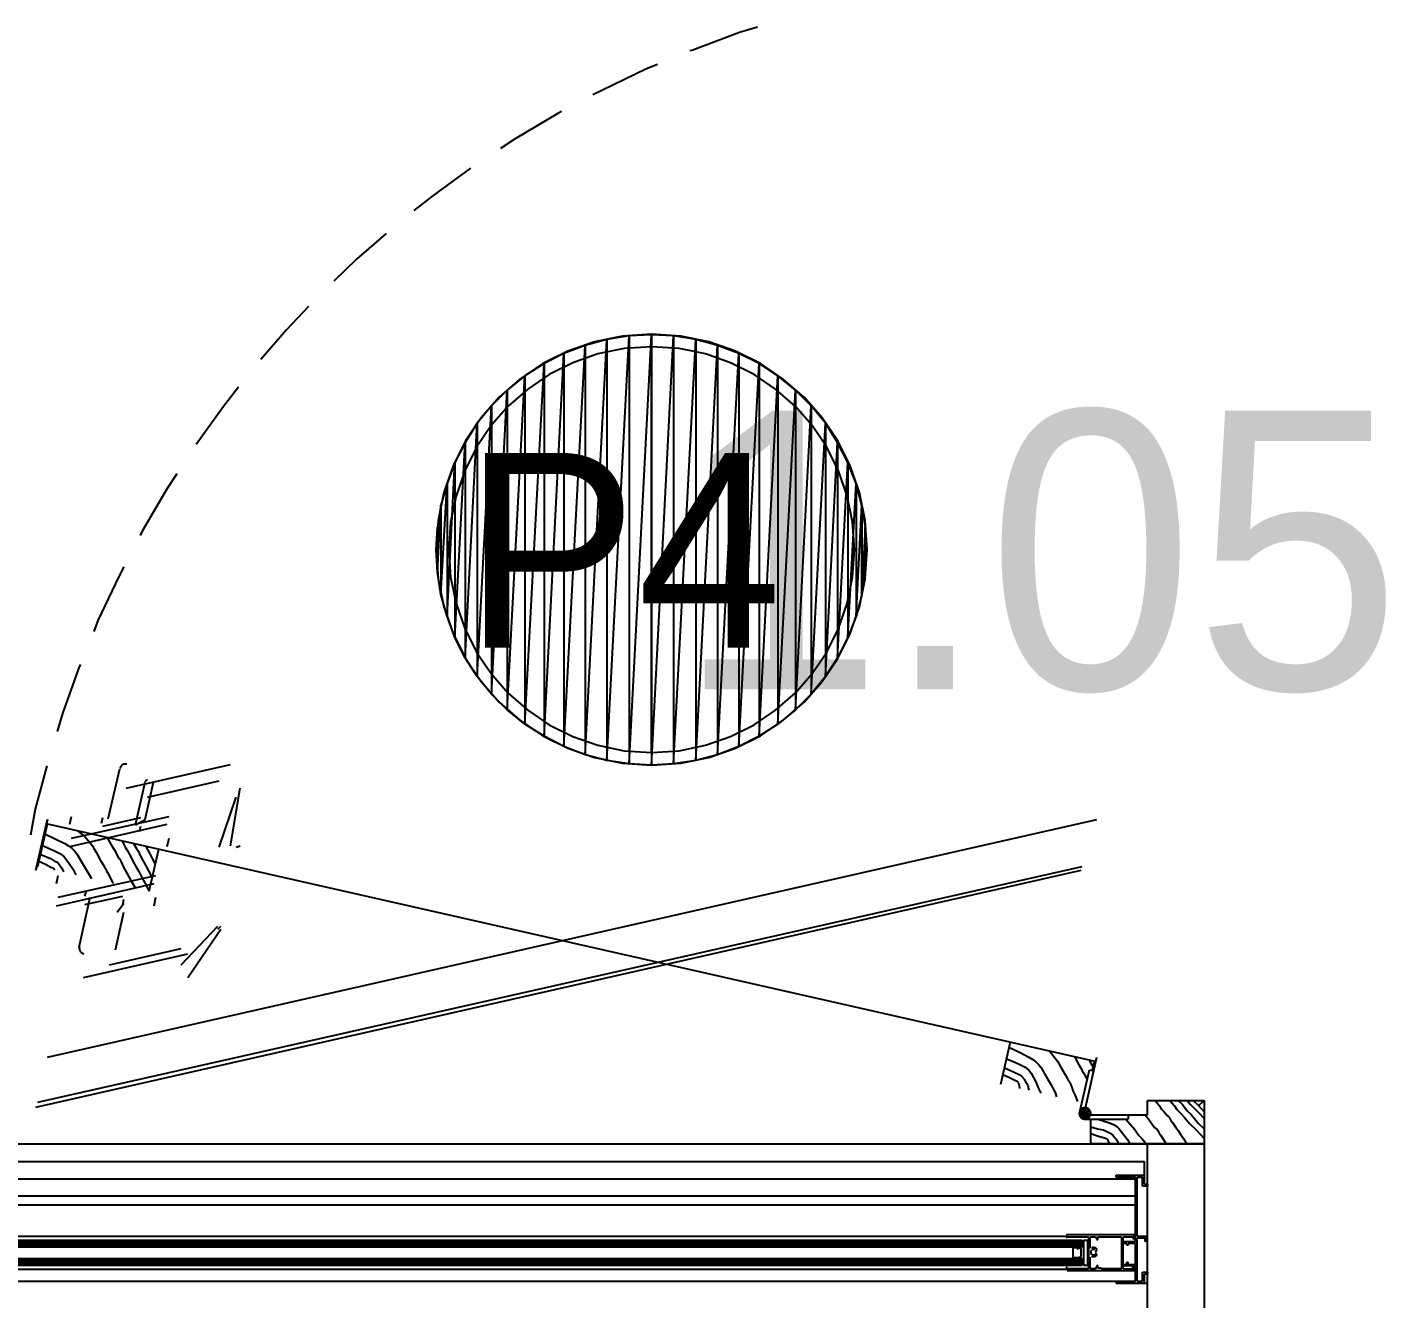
# Model space of a CAD drawing. Header units: millimetres. Extents: x 7649 to 34105, y 3983 to 25377.
# Drawn here: x 10897 to 12090, y 8289 to 9405 of the extents above; entities that cross this region are included whole.
import ezdxf

# ---------------------------------------------------------------- set-up
doc = ezdxf.new("R2010")
doc.units = ezdxf.units.MM

msp = doc.modelspace()

# ---------------------------------------------------------------- linework, layer by layer
at = {"layer": 'GEOMETRY', "color": 7}
for p, q in [((11522.42778, 9400.29306), (11481.68194, 9384.94722)), ((11538.30278, 9405.05556), (11522.42778, 9400.29306)), ((11481.68194, 9384.94722), (11479.03611, 9384.41806)), ((11440.93611, 9368.54306), (11401.77778, 9349.49306)), ((11450.46111, 9372.24722), (11440.93611, 9368.54306)), ((11401.77778, 9349.49306), (11393.84028, 9345.78889)), ((11363.14861, 9329.38472), (11325.57778, 9307.15972)), ((11366.32361, 9330.97222), (11363.14861, 9329.38472)), ((11325.57778, 9307.15972), (11312.87778, 9298.69306)), ((11286.41944, 9281.23056), (11253.61111, 9257.41806)), ((11253.61111, 9257.41806), (11236.67778, 9244.18889)), ((11212.33611, 9224.08056), (11186.40694, 9201.32639)), ((11186.40694, 9201.32639), (11166.29861, 9182.27639)), ((11144.07361, 9160.05139), (11125.02361, 9139.41389)), ((11125.02361, 9139.41389), (11102.26944, 9113.48472)), ((11368.44028, 8773.75972), (11386.96111, 9125.65556)), ((11386.96111, 9125.65556), (11368.44028, 9118.77639)), ((11368.44028, 8773.75972), (11386.96111, 9125.65556)), ((11395.14326, 9128.95213), (11371.79777, 9120.84325)), ((11386.96111, 8766.35139), (11406.01111, 9130.94722)), ((11406.01111, 9130.94722), (11386.96111, 9125.65556)), ((11386.96111, 8766.35139), (11406.01111, 9130.94722)), ((11386.96111, 9125.65556), (11386.96111, 8766.35139)), ((11386.96111, 9125.65556), (11386.96111, 8766.35139)), ((11419.76382, 9133.98276), (11395.14326, 9128.95213)), ((11406.01111, 8761.58889), (11425.59028, 9134.12222)), ((11425.59028, 9134.12222), (11406.01111, 9130.94722)), ((11406.01111, 8761.58889), (11425.59028, 9134.12222)), ((11406.01111, 9130.94722), (11406.01111, 8761.58889)), ((11406.01111, 9130.94722), (11406.01111, 8761.58889)), ((11445.43403, 9135.70972), (11419.76382, 9133.98276)), ((11445.43403, 9124.59722), (11421.27172, 9122.9717)), ((11425.59028, 8758.41389), (11445.16944, 9135.18056)), ((11445.16944, 9135.18056), (11425.59028, 9134.12222)), ((11425.59028, 8758.41389), (11445.16944, 9135.18056)), ((11425.59028, 9134.12222), (11425.59028, 8758.41389)), ((11425.59028, 9134.12222), (11425.59028, 8758.41389)), ((11445.16944, 9135.18056), (11445.16944, 8757.35556)), ((11445.16944, 9135.18056), (11445.16944, 8757.35556)), ((11464.74861, 9134.12222), (11445.16944, 9135.18056)), ((11445.16944, 8757.35556), (11464.74861, 9134.12222)), ((11445.16944, 8757.35556), (11464.74861, 9134.12222)), ((11471.10424, 9133.98276), (11445.43403, 9135.70972)), ((11469.59634, 9122.9717), (11445.43403, 9124.59722)), ((11464.74861, 9134.12222), (11464.74861, 8758.41389)), ((11464.74861, 9134.12222), (11464.74861, 8758.41389)), ((11484.32778, 9130.94722), (11464.74861, 9134.12222)), ((11464.74861, 8758.41389), (11484.32778, 9130.94722)), ((11464.74861, 8758.41389), (11484.32778, 9130.94722)), ((11495.72479, 9128.95213), (11471.10424, 9133.98276)), ((11484.32778, 9130.94722), (11484.32778, 8761.58889)), ((11484.32778, 9130.94722), (11484.32778, 8761.58889)), ((11503.37778, 9125.65556), (11484.32778, 9130.94722)), ((11484.32778, 8761.58889), (11503.37778, 9125.65556)), ((11484.32778, 8761.58889), (11503.37778, 9125.65556)), ((11519.07029, 9120.84325), (11495.72479, 9128.95213)), ((11503.37778, 9125.65556), (11503.37778, 8766.35139)), ((11503.37778, 9125.65556), (11503.37778, 8766.35139)), ((11521.89861, 9118.77639), (11503.37778, 9125.65556)), ((11371.79777, 9120.84325), (11349.95273, 9109.8815)), ((11350.97778, 8782.75556), (11368.44028, 9118.77639)), ((11368.44028, 9118.77639), (11350.97778, 9109.78056)), ((11350.97778, 8782.75556), (11368.44028, 9118.77639)), ((11368.44028, 9118.77639), (11368.44028, 8773.75972)), ((11368.44028, 9118.77639), (11368.44028, 8773.75972)), ((11398.09741, 9118.23658), (11376.12325, 9110.60403)), ((11421.27172, 9122.9717), (11398.09741, 9118.23658)), ((11445.16944, 8767.93889), (11445.16944, 9124.06806)), ((11492.77065, 9118.23658), (11469.59634, 9122.9717)), ((11514.7448, 9110.60403), (11492.77065, 9118.23658)), ((11503.37778, 8766.35139), (11521.89861, 9118.77639)), ((11503.37778, 8766.35139), (11521.89861, 9118.77639)), ((11540.91532, 9109.8815), (11519.07029, 9120.84325)), ((11521.89861, 9118.77639), (11521.89861, 8773.75972)), ((11521.89861, 9118.77639), (11521.89861, 8773.75972)), ((11539.89028, 9109.78056), (11521.89861, 9118.77639)), ((11349.95273, 9109.8815), (11329.83355, 9096.2923)), ((11334.04444, 8793.33889), (11350.97778, 9109.78056)), ((11350.97778, 9109.78056), (11334.04444, 9099.19722)), ((11334.04444, 8793.33889), (11350.97778, 9109.78056)), ((11350.97778, 9109.78056), (11350.97778, 8782.75556)), ((11350.97778, 9109.78056), (11350.97778, 8782.75556)), ((11376.12325, 9110.60403), (11355.56142, 9100.28619)), ((11535.30664, 9100.28619), (11514.7448, 9110.60403)), ((11521.89861, 8773.75972), (11539.89028, 9109.78056)), ((11521.89861, 8773.75972), (11539.89028, 9109.78056)), ((11539.89028, 9109.78056), (11539.89028, 8782.75556)), ((11539.89028, 9109.78056), (11539.89028, 8782.75556)), ((11556.29444, 9099.19722), (11539.89028, 9109.78056)), ((11561.0345, 9096.2923), (11540.91532, 9109.8815)), ((11082.69028, 9089.14306), (11069.46111, 9072.20972)), ((11329.83355, 9096.2923), (11311.66563, 9080.30104)), ((11318.69861, 8806.03889), (11334.04444, 9099.19722)), ((11334.04444, 9099.19722), (11318.69861, 9086.49722)), ((11318.69861, 8806.03889), (11334.04444, 9099.19722)), ((11334.04444, 9099.19722), (11334.04444, 8793.33889)), ((11334.04444, 9099.19722), (11334.04444, 8793.33889)), ((11355.56142, 9100.28619), (11336.62407, 9087.49523)), ((11554.24399, 9087.49523), (11535.30664, 9100.28619)), ((11539.89028, 8782.75556), (11556.29444, 9099.19722)), ((11539.89028, 8782.75556), (11556.29444, 9099.19722)), ((11556.29444, 9099.19722), (11556.29444, 8793.33889)), ((11556.29444, 9099.19722), (11556.29444, 8793.33889)), ((11571.64028, 9086.49722), (11556.29444, 9099.19722)), ((11579.20243, 9080.30104), (11561.0345, 9096.2923)), ((11311.66563, 9080.30104), (11295.67437, 9062.13312)), ((11304.94028, 8819.79722), (11318.69861, 9086.49722)), ((11318.69861, 9086.49722), (11304.94028, 9072.73889)), ((11304.94028, 8819.79722), (11318.69861, 9086.49722)), ((11318.69861, 9086.49722), (11318.69861, 8806.03889)), ((11318.69861, 9086.49722), (11318.69861, 8806.03889)), ((11336.62407, 9087.49523), (11319.52335, 9072.44332)), ((11571.3447, 9072.44332), (11554.24399, 9087.49523)), ((11556.29444, 8793.33889), (11571.64028, 9086.49722)), ((11556.29444, 8793.33889), (11571.64028, 9086.49722)), ((11571.64028, 9086.49722), (11571.64028, 8806.03889)), ((11571.64028, 9086.49722), (11571.64028, 8806.03889)), ((11585.39861, 9072.73889), (11571.64028, 9086.49722)), ((11595.19369, 9062.13312), (11579.20243, 9080.30104)), ((11069.46111, 9072.20972), (11045.64861, 9038.87222)), ((11292.24028, 8835.14306), (11304.94028, 9072.73889)), ((11304.94028, 9072.73889), (11292.24028, 9057.39306)), ((11292.24028, 8835.14306), (11304.94028, 9072.73889)), ((11319.52335, 9072.44332), (11304.47144, 9055.3426)), ((11304.94028, 9072.73889), (11304.94028, 8819.79722)), ((11304.94028, 9072.73889), (11304.94028, 8819.79722)), ((11586.39662, 9055.3426), (11571.3447, 9072.44332)), ((11571.64028, 8806.03889), (11585.39861, 9072.73889)), ((11571.64028, 8806.03889), (11585.39861, 9072.73889)), ((11585.39861, 9072.73889), (11585.39861, 8819.79722)), ((11585.39861, 9072.73889), (11585.39861, 8819.79722)), ((11598.09861, 9057.39306), (11585.39861, 9072.73889)), ((11281.65694, 8851.54722), (11292.24028, 9057.39306)), ((11292.24028, 9057.39306), (11281.65694, 9040.45972)), ((11281.65694, 8851.54722), (11292.24028, 9057.39306)), ((11295.67437, 9062.13312), (11282.08516, 9042.01394)), ((11304.47144, 9055.3426), (11291.68048, 9036.40525)), ((11292.24028, 9057.39306), (11292.24028, 8835.14306)), ((11292.24028, 9057.39306), (11292.24028, 8835.14306)), ((11585.39861, 8819.79722), (11598.09861, 9057.39306)), ((11585.39861, 8819.79722), (11598.09861, 9057.39306)), ((11599.18758, 9036.40525), (11586.39662, 9055.3426)), ((11608.78289, 9042.01394), (11595.19369, 9062.13312)), ((11598.09861, 9057.39306), (11598.09861, 8835.14306)), ((11598.09861, 9057.39306), (11598.09861, 8835.14306)), ((11608.68194, 9040.45972), (11598.09861, 9057.39306)), ((11282.08516, 9042.01394), (11271.12342, 9020.1689)), ((11619.74464, 9020.1689), (11608.78289, 9042.01394)), ((11272.66111, 8869.53889), (11281.65694, 9040.45972)), ((11281.65694, 9040.45972), (11272.66111, 9022.99722)), ((11272.66111, 8869.53889), (11281.65694, 9040.45972)), ((11291.68048, 9036.40525), (11281.36264, 9015.84341)), ((11281.65694, 9040.45972), (11281.65694, 8851.54722)), ((11281.65694, 9040.45972), (11281.65694, 8851.54722)), ((11598.09861, 8835.14306), (11608.68194, 9040.45972)), ((11598.09861, 8835.14306), (11608.68194, 9040.45972)), ((11609.50541, 9015.84341), (11599.18758, 9036.40525)), ((11608.68194, 9040.45972), (11608.68194, 8851.54722)), ((11608.68194, 9040.45972), (11608.68194, 8851.54722)), ((11617.67778, 9022.99722), (11608.68194, 9040.45972)), ((11271.12342, 9020.1689), (11263.01453, 8996.8234)), ((11265.78194, 8888.05972), (11272.66111, 9022.99722)), ((11272.66111, 9022.99722), (11265.78194, 9004.47639)), ((11265.78194, 8888.05972), (11272.66111, 9022.99722)), ((11272.66111, 9022.99722), (11272.66111, 8869.53889)), ((11272.66111, 9022.99722), (11272.66111, 8869.53889)), ((11608.68194, 8851.54722), (11617.67778, 9022.99722)), ((11608.68194, 8851.54722), (11617.67778, 9022.99722)), ((11617.67778, 9022.99722), (11617.67778, 8869.53889)), ((11617.67778, 9022.99722), (11617.67778, 8869.53889)), ((11625.08611, 9004.47639), (11617.67778, 9022.99722)), ((11627.85352, 8996.8234), (11619.74464, 9020.1689)), ((11028.71528, 9012.94306), (11020.24861, 9000.24306)), ((11281.36264, 9015.84341), (11273.73008, 8993.86926)), ((11617.13797, 8993.86926), (11609.50541, 9015.84341)), ((11020.24861, 9000.24306), (10998.02361, 8962.67222)), ((11263.01453, 8996.8234), (11257.98391, 8972.20285)), ((11260.49028, 8907.10972), (11265.78194, 9004.47639)), ((11265.78194, 9004.47639), (11260.49028, 8985.42639)), ((11260.49028, 8907.10972), (11265.78194, 9004.47639)), ((11265.78194, 9004.47639), (11265.78194, 8888.05972)), ((11265.78194, 9004.47639), (11265.78194, 8888.05972)), ((11273.73008, 8993.86926), (11268.99496, 8970.69495)), ((11621.87309, 8970.69495), (11617.13797, 8993.86926)), ((11617.67778, 8869.53889), (11625.08611, 9004.47639)), ((11617.67778, 8869.53889), (11625.08611, 9004.47639)), ((11625.08611, 9004.47639), (11625.08611, 8888.05972)), ((11625.08611, 9004.47639), (11625.08611, 8888.05972)), ((11629.84861, 8985.42639), (11625.08611, 9004.47639)), ((11632.88415, 8972.20285), (11627.85352, 8996.8234)), ((11257.31528, 8926.68889), (11260.49028, 8985.42639)), ((11260.49028, 8985.42639), (11257.31528, 8965.84722)), ((11257.31528, 8926.68889), (11260.49028, 8985.42639)), ((11260.49028, 8985.42639), (11260.49028, 8907.10972)), ((11260.49028, 8985.42639), (11260.49028, 8907.10972)), ((11625.08611, 8888.05972), (11629.84861, 8985.42639)), ((11625.08611, 8888.05972), (11629.84861, 8985.42639)), ((11629.84861, 8985.42639), (11629.84861, 8907.10972)), ((11629.84861, 8907.10972), (11629.84861, 8985.42639)), ((11629.84861, 8985.42639), (11633.02361, 8965.84722)), ((11257.98391, 8972.20285), (11256.25694, 8946.53264)), ((11268.99496, 8970.69495), (11267.36944, 8946.53264)), ((11623.49861, 8946.53264), (11621.87309, 8970.69495)), ((11634.61111, 8946.53264), (11632.88415, 8972.20285)), ((10998.02361, 8962.67222), (10996.43611, 8958.96806)), ((11256.25694, 8946.26806), (11257.31528, 8965.84722)), ((11257.31528, 8965.84722), (11257.31528, 8926.68889)), ((11257.31528, 8965.84722), (11257.31528, 8926.68889)), ((11633.02361, 8965.84722), (11629.84861, 8907.10972)), ((11633.02361, 8965.84722), (11629.84861, 8907.10972)), ((11633.02361, 8926.68889), (11633.02361, 8965.84722)), ((11633.02361, 8926.68889), (11633.02361, 8965.84722)), ((11633.02361, 8965.84722), (11634.08194, 8946.26806)), ((11256.25694, 8946.53264), (11257.98391, 8920.86243)), ((11257.31528, 8926.68889), (11256.25694, 8946.26806)), ((11267.36944, 8946.53264), (11268.99496, 8922.37033)), ((11621.87309, 8922.37033), (11623.49861, 8946.53264)), ((11632.88415, 8920.86243), (11634.61111, 8946.53264)), ((11634.08194, 8946.26806), (11633.02361, 8926.68889)), ((10977.91528, 8923.51389), (10959.39444, 8884.35556)), ((10982.14861, 8931.45139), (10977.91528, 8923.51389)), ((11260.49028, 8907.10972), (11257.31528, 8926.68889)), ((11268.99496, 8922.37033), (11273.73008, 8899.19602)), ((11617.13797, 8899.19602), (11621.87309, 8922.37033)), ((11629.84861, 8907.10972), (11633.02361, 8926.68889)), ((11257.98391, 8920.86243), (11263.01453, 8896.24188)), ((11627.85352, 8896.24188), (11632.88415, 8920.86243)), ((11265.78194, 8888.05972), (11260.49028, 8907.10972)), ((11273.73008, 8899.19602), (11281.36264, 8877.22186)), ((11609.50541, 8877.22186), (11617.13797, 8899.19602)), ((11629.84861, 8907.10972), (11625.08611, 8888.05972)), ((11263.01453, 8896.24188), (11271.12342, 8872.89638)), ((11272.66111, 8869.53889), (11265.78194, 8888.05972)), ((11625.08611, 8888.05972), (11617.67778, 8869.53889)), ((11619.74464, 8872.89638), (11627.85352, 8896.24188)), ((10959.39444, 8884.35556), (10955.69028, 8874.83056)), ((11281.36264, 8877.22186), (11291.68048, 8856.66003)), ((11599.18758, 8856.66003), (11609.50541, 8877.22186)), ((11271.12342, 8872.89638), (11282.08516, 8851.05134)), ((11281.65694, 8851.54722), (11272.66111, 8869.53889)), ((11617.67778, 8869.53889), (11608.68194, 8851.54722)), ((11608.78289, 8851.05134), (11619.74464, 8872.89638)), ((11292.24028, 8835.14306), (11281.65694, 8851.54722)), ((11282.08516, 8851.05134), (11295.67437, 8830.93216)), ((11291.68048, 8856.66003), (11304.47144, 8837.72268)), ((11586.39662, 8837.72268), (11599.18758, 8856.66003)), ((11595.19369, 8830.93216), (11608.78289, 8851.05134)), ((11608.68194, 8851.54722), (11598.09861, 8835.14306)), ((10942.99028, 8843.60972), (10928.17361, 8802.86389)), ((10944.04861, 8845.72639), (10942.99028, 8843.60972)), ((11304.94028, 8819.79722), (11292.24028, 8835.14306)), ((11295.67437, 8830.93216), (11311.66563, 8812.76424)), ((11304.47144, 8837.72268), (11319.52335, 8820.62196)), ((11571.3447, 8820.62196), (11586.39662, 8837.72268)), ((11579.20243, 8812.76424), (11595.19369, 8830.93216)), ((11598.09861, 8835.14306), (11585.39861, 8819.79722)), ((11318.69861, 8806.03889), (11304.94028, 8819.79722)), ((11319.52335, 8820.62196), (11336.62407, 8805.57005)), ((11554.24399, 8805.57005), (11571.3447, 8820.62196)), ((11585.39861, 8819.79722), (11571.64028, 8806.03889)), ((10928.17361, 8802.86389), (10923.41111, 8786.98889)), ((11311.66563, 8812.76424), (11329.83355, 8796.77298)), ((11334.04444, 8793.33889), (11318.69861, 8806.03889)), ((11336.62407, 8805.57005), (11355.56142, 8792.77909)), ((11535.30664, 8792.77909), (11554.24399, 8805.57005)), ((11571.64028, 8806.03889), (11556.29444, 8793.33889)), ((11561.0345, 8796.77298), (11579.20243, 8812.76424)), ((11329.83355, 8796.77298), (11349.95273, 8783.18377)), ((11350.97778, 8782.75556), (11334.04444, 8793.33889)), ((11355.56142, 8792.77909), (11376.12325, 8782.46125)), ((11514.7448, 8782.46125), (11535.30664, 8792.77909)), ((11556.29444, 8793.33889), (11539.89028, 8782.75556)), ((11540.91532, 8783.18377), (11561.0345, 8796.77298)), ((11349.95273, 8783.18377), (11371.79777, 8772.22203)), ((11368.44028, 8773.75972), (11350.97778, 8782.75556)), ((11376.12325, 8782.46125), (11398.09741, 8774.82869)), ((11492.77065, 8774.82869), (11514.7448, 8782.46125)), ((11519.07029, 8772.22203), (11540.91532, 8783.18377)), ((11539.89028, 8782.75556), (11521.89861, 8773.75972)), ((11386.96111, 8766.35139), (11368.44028, 8773.75972)), ((11371.79777, 8772.22203), (11395.14326, 8764.11314)), ((11398.09741, 8774.82869), (11421.27172, 8770.09358)), ((11421.27172, 8770.09358), (11445.43403, 8768.46806)), ((11445.43403, 8768.46806), (11469.59634, 8770.09358)), ((11469.59634, 8770.09358), (11492.77065, 8774.82869)), ((11495.72479, 8764.11314), (11519.07029, 8772.22203)), ((11521.89861, 8773.75972), (11503.37778, 8766.35139)), ((10914.41528, 8756.82639), (10904.36111, 8718.72639)), ((10978.76353, 8755.15099), (10978.56829, 8754.49577)), ((10979.03824, 8755.75963), (10978.76353, 8755.15099)), ((10979.38527, 8756.31718), (10979.03824, 8755.75963)), ((10979.79744, 8756.81912), (10979.38527, 8756.31718)), ((10980.26759, 8757.26093), (10979.79744, 8756.81912)), ((10980.78857, 8757.63808), (10980.26759, 8757.26093)), ((10981.3532, 8757.94605), (10980.78857, 8757.63808)), ((10981.95433, 8758.18033), (10981.3532, 8757.94605)), ((10982.58478, 8758.33638), (10981.95433, 8758.18033)), ((10983.2374, 8758.40971), (10982.58478, 8758.33638)), ((10983.90503, 8758.39577), (10983.2374, 8758.40971)), ((10984.58049, 8758.29005), (10983.90503, 8758.39577)), ((10984.26528, 8737.24722), (11075.81111, 8757.88472)), ((11406.01111, 8761.58889), (11386.96111, 8766.35139)), ((11395.14326, 8764.11314), (11419.76382, 8759.08252)), ((11425.59028, 8758.41389), (11406.01111, 8761.58889)), ((11419.76382, 8759.08252), (11445.43403, 8757.35556)), ((11445.16944, 8757.35556), (11425.59028, 8758.41389)), ((11464.74861, 8758.41389), (11445.16944, 8757.35556)), ((11445.43403, 8757.35556), (11471.10424, 8759.08252)), ((11484.32778, 8761.58889), (11464.74861, 8758.41389)), ((11471.10424, 8759.08252), (11495.72479, 8764.11314)), ((11503.37778, 8766.35139), (11484.32778, 8761.58889)), ((10968.39028, 8710.25972), (10978.44444, 8754.18056)), ((11000.787, 8742.92427), (11000.71507, 8742.68287)), ((11000.88821, 8743.1485), (11000.787, 8742.92427)), ((11001.01606, 8743.35392), (11000.88821, 8743.1485)), ((11001.16792, 8743.53884), (11001.01606, 8743.35392)), ((11001.34113, 8743.70161), (11001.16792, 8743.53884)), ((11001.53307, 8743.84056), (11001.34113, 8743.70161)), ((11001.74109, 8743.95403), (11001.53307, 8743.84056)), ((11001.96256, 8744.04034), (11001.74109, 8743.95403)), ((11002.19483, 8744.09783), (11001.96256, 8744.04034)), ((11002.43527, 8744.12485), (11002.19483, 8744.09783)), ((11002.68124, 8744.11971), (11002.43527, 8744.12485)), ((11002.93009, 8744.08076), (11002.68124, 8744.11971)), ((11002.78611, 8729.30972), (11065.75694, 8743.59722)), ((10992.20278, 8704.96806), (11000.66944, 8742.53889)), ((11000.66944, 8709.73056), (11008.07778, 8742.53889)), ((11075.81111, 8686.44722), (11084.27778, 8737.24722)), ((11065.75694, 8685.38889), (11080.57361, 8729.30972)), ((10904.36111, 8718.72639), (10900.12778, 8695.97222)), ((10914.94444, 8709.73056), (10904.89028, 8665.28056)), ((10904.89028, 8665.28056), (10914.94444, 8709.73056)), ((10914.94444, 8501.23889), (11836.22361, 8709.73056)), ((10934.52361, 8705.49722), (10936.11111, 8712.37639)), ((10936.11111, 8693.32639), (11021.83611, 8712.37639)), ((10962.56944, 8706.55556), (10963.62778, 8711.31806)), ((10963.62778, 8703.90972), (10996.96528, 8711.31806)), ((10992.20278, 8704.96806), (11000.66944, 8709.73056)), ((10906.47778, 8668.45556), (10914.94444, 8706.02639)), ((10912.82778, 8697.03056), (10921.82361, 8692.79722)), ((10914.94444, 8706.02639), (11834.63611, 8497.53472)), ((10934.52361, 8685.91806), (11020.24861, 8705.49722)), ((10941.40278, 8699.67639), (10947.75278, 8694.91389)), ((10995.90694, 8699.14722), (10996.96528, 8703.90972)), ((10910.71111, 8686.97639), (10915.47361, 8684.85972)), ((10915.47361, 8684.85972), (10921.29444, 8682.21389)), ((10921.82361, 8692.79722), (10930.29028, 8688.56389)), ((10930.29028, 8688.56389), (10933.46528, 8686.44722)), ((10933.46528, 8686.44722), (10936.64028, 8684.33056)), ((10936.64028, 8684.33056), (10938.75694, 8682.21389)), ((10947.75278, 8694.91389), (10952.51528, 8689.09306)), ((10952.51528, 8689.09306), (10954.63194, 8686.44722)), ((10954.63194, 8686.44722), (10955.69028, 8684.33056)), ((10955.69028, 8684.33056), (10957.80694, 8681.15556)), ((10967.33194, 8693.85556), (10969.44861, 8690.15139)), ((10969.44861, 8690.15139), (10971.03611, 8687.50556)), ((10971.03611, 8687.50556), (10973.68194, 8683.27222)), ((10973.68194, 8683.27222), (10976.32778, 8678.50972)), ((10980.56111, 8690.68056), (10982.14861, 8688.03472)), ((10982.14861, 8688.03472), (10983.20694, 8685.38889)), ((10983.20694, 8685.38889), (10985.32361, 8682.21389)), ((10990.61528, 8688.56389), (10993.26111, 8684.33056)), ((10993.26111, 8684.33056), (10994.84861, 8681.68472)), ((11001.19861, 8686.44722), (11002.78611, 8683.27222)), ((11002.78611, 8683.27222), (11004.90278, 8679.56806)), ((11004.37361, 8646.75972), (11012.84028, 8683.80139)), ((11020.24861, 8685.91806), (11021.83611, 8693.32639)), ((11080.57361, 8685.38889), (11084.27778, 8686.44722)), ((10907.53611, 8673.21806), (10913.35694, 8670.57222)), ((10909.12361, 8679.03889), (10917.59028, 8675.33472)), ((10917.59028, 8675.33472), (10921.29444, 8673.21806)), ((10921.29444, 8682.21389), (10926.58611, 8679.56806)), ((10921.29444, 8673.21806), (10923.94028, 8672.15972)), ((10923.94028, 8672.15972), (10926.05694, 8668.98472)), ((10926.58611, 8679.56806), (10929.76111, 8676.92222)), ((10929.76111, 8676.92222), (10931.87778, 8674.27639)), ((10931.87778, 8674.27639), (10933.99444, 8671.10139)), ((10938.75694, 8682.21389), (10940.87361, 8679.56806)), ((10940.87361, 8679.56806), (10946.69444, 8669.51389)), ((10957.80694, 8681.15556), (10961.51111, 8673.74722)), ((10961.51111, 8673.74722), (10964.15694, 8669.51389)), ((10976.32778, 8678.50972), (10977.38611, 8675.86389)), ((10977.38611, 8675.86389), (10978.44444, 8674.80556)), ((10978.44444, 8674.80556), (10979.50278, 8673.21806)), ((10979.50278, 8673.21806), (10980.56111, 8670.57222)), ((10985.32361, 8682.21389), (10988.49861, 8676.39306)), ((10988.49861, 8676.39306), (10990.08611, 8673.21806)), ((10990.08611, 8673.21806), (10992.20278, 8668.98472)), ((10994.84861, 8681.68472), (10996.43611, 8677.98056)), ((10996.43611, 8677.98056), (10998.55278, 8674.27639)), ((10998.55278, 8674.27639), (11001.19861, 8669.51389)), ((11004.90278, 8679.56806), (11007.01944, 8675.33472)), ((11007.01944, 8675.33472), (11009.66528, 8670.57222)), ((10904.89028, 8457.31806), (11822.46528, 8665.28056)), ((10906.47778, 8461.55139), (11823.52361, 8668.45556)), ((10913.35694, 8670.57222), (10918.11944, 8667.92639)), ((10918.11944, 8667.92639), (10919.70694, 8667.39722)), ((10919.70694, 8667.39722), (10920.23611, 8666.86806)), ((10920.23611, 8666.86806), (10920.76528, 8666.33889)), ((10920.76528, 8666.33889), (10921.29444, 8665.28056)), ((10922.88194, 8653.63889), (10924.46944, 8660.51806)), ((10924.46944, 8641.46806), (11010.19444, 8660.51806)), ((10926.05694, 8668.98472), (10927.64444, 8666.86806)), ((10927.64444, 8666.86806), (10929.23194, 8663.69306)), ((10933.99444, 8671.10139), (10937.16944, 8666.33889)), ((10937.16944, 8666.33889), (10939.81528, 8661.04722)), ((10946.69444, 8669.51389), (10953.57361, 8657.87222)), ((10964.15694, 8669.51389), (10965.21528, 8667.92639)), ((10965.21528, 8667.92639), (10965.74444, 8666.86806)), ((10965.74444, 8666.86806), (10966.27361, 8666.33889)), ((10966.27361, 8666.33889), (10966.27361, 8665.80972)), ((10966.27361, 8665.80972), (10966.80278, 8664.75139)), ((10966.80278, 8664.75139), (10967.86111, 8663.16389)), ((10967.86111, 8663.16389), (10968.91944, 8661.04722)), ((10968.91944, 8661.04722), (10970.50694, 8657.87222)), ((10980.56111, 8670.57222), (10982.14861, 8667.39722)), ((10982.14861, 8667.39722), (10984.79444, 8662.63472)), ((10984.79444, 8662.63472), (10987.96944, 8656.81389)), ((10992.20278, 8668.98472), (10994.84861, 8664.75139)), ((10994.84861, 8664.75139), (10997.49444, 8659.45972)), ((10997.49444, 8659.45972), (11000.66944, 8653.63889)), ((11001.19861, 8669.51389), (11003.84444, 8664.75139)), ((11003.84444, 8664.75139), (11007.01944, 8658.40139)), ((10922.88194, 8634.05972), (11008.60694, 8653.63889)), ((10970.50694, 8657.87222), (10972.62361, 8653.63889)), ((10987.96944, 8656.81389), (10992.20278, 8649.40556)), ((11000.66944, 8653.63889), (11004.37361, 8646.75972)), ((10942.99028, 8597.54722), (10952.51528, 8641.46806)), ((10947.75278, 8642.52639), (10949.34028, 8647.28889)), ((10947.75278, 8635.11806), (10981.09028, 8642.52639)), ((10976.32778, 8628.23889), (10982.14861, 8636.17639)), ((10981.09028, 8635.11806), (10982.14861, 8639.88056)), ((11008.60694, 8634.05972), (11010.19444, 8641.46806)), ((10974.74028, 8595.43056), (10982.14861, 8628.23889)), ((11032.41944, 8582.20139), (11064.69861, 8616.06806)), ((11038.24028, 8571.08889), (11067.34444, 8613.42222)), ((11064.69861, 8613.42222), (11067.34444, 8616.06806)), ((10943.0084, 8597.18697), (10942.99446, 8596.51935)), ((10942.99446, 8596.51935), (10943.06778, 8595.86673)), ((10943.11412, 8597.86244), (10943.0084, 8597.18697)), ((10943.06778, 8595.86673), (10943.22384, 8595.23627)), ((10943.22384, 8595.23627), (10943.45812, 8594.63514)), ((10943.45812, 8594.63514), (10943.76609, 8594.07051)), ((10943.76609, 8594.07051), (10944.14324, 8593.54954)), ((10944.14324, 8593.54954), (10944.58504, 8593.07938)), ((10944.58504, 8593.07938), (10945.08698, 8592.66721)), ((10945.08698, 8592.66721), (10945.64454, 8592.32018)), ((10945.64454, 8592.32018), (10946.25318, 8592.04547)), ((10946.25318, 8592.04547), (10946.9084, 8591.85023)), ((10946.69444, 8571.08889), (11038.24028, 8591.72639)), ((10969.44861, 8582.20139), (11032.41944, 8596.48889)), ((11752.08611, 8477.42639), (11760.55278, 8514.46806)), ((11759.49444, 8509.70556), (11768.49028, 8505.47222)), ((11768.49028, 8505.47222), (11776.42778, 8501.23889)), ((11794.41944, 8507.05972), (11798.65278, 8501.76806)), ((11756.84861, 8499.65139), (11762.14028, 8497.53472)), ((11762.14028, 8497.53472), (11767.96111, 8494.88889)), ((11767.96111, 8494.88889), (11773.25278, 8492.24306)), ((11776.42778, 8501.23889), (11780.13194, 8499.12222)), ((11780.13194, 8499.12222), (11782.77778, 8497.00556)), ((11782.77778, 8497.00556), (11785.42361, 8494.35972)), ((11785.42361, 8494.35972), (11787.01111, 8492.24306)), ((11798.65278, 8501.76806), (11801.82778, 8497.53472)), ((11801.82778, 8497.53472), (11805.00278, 8491.71389)), ((11816.64444, 8501.76806), (11820.34861, 8494.35972)), ((11820.34861, 8494.35972), (11822.46528, 8491.18472)), ((11826.16944, 8456.78889), (11836.22361, 8501.23889)), ((11829.34444, 8499.12222), (11830.93194, 8495.94722)), ((11830.93194, 8495.94722), (11833.04861, 8492.24306)), ((11832.51944, 8489.59722), (11834.63611, 8497.53472)), ((11753.67361, 8485.89306), (11759.49444, 8483.24722)), ((11755.26111, 8491.71389), (11763.72778, 8488.00972)), ((11759.49444, 8483.24722), (11764.78611, 8480.60139)), ((11763.72778, 8488.00972), (11767.96111, 8485.89306)), ((11764.78611, 8480.60139), (11766.37361, 8480.07222)), ((11767.96111, 8485.89306), (11770.07778, 8484.30556)), ((11770.07778, 8484.30556), (11772.72361, 8481.65972)), ((11772.72361, 8481.65972), (11773.78194, 8479.54306)), ((11773.25278, 8492.24306), (11776.42778, 8489.59722)), ((11776.42778, 8489.59722), (11778.54444, 8486.95139)), ((11778.54444, 8486.95139), (11780.66111, 8483.24722)), ((11780.66111, 8483.24722), (11781.71944, 8481.13056)), ((11781.71944, 8481.13056), (11783.30694, 8477.95556)), ((11787.01111, 8492.24306), (11792.83194, 8482.18889)), ((11792.83194, 8482.18889), (11796.53611, 8476.36806)), ((11805.00278, 8491.71389), (11808.70694, 8485.36389)), ((11808.70694, 8485.36389), (11810.82361, 8481.65972)), ((11810.82361, 8481.65972), (11811.88194, 8480.07222)), ((11821.40694, 8453.08472), (11829.87361, 8490.12639)), ((11822.46528, 8491.18472), (11823.52361, 8489.06806)), ((11823.52361, 8489.06806), (11824.58194, 8487.48056)), ((11824.58194, 8487.48056), (11825.64028, 8485.36389)), ((11825.64028, 8485.36389), (11826.69861, 8483.77639)), ((11826.16944, 8456.78889), (11833.57778, 8489.06806)), ((11826.69861, 8483.77639), (11827.75694, 8481.13056)), ((11829.87361, 8490.12639), (11833.57778, 8489.06806)), ((11766.37361, 8480.07222), (11766.90278, 8479.54306)), ((11766.90278, 8479.54306), (11766.90278, 8479.01389)), ((11766.90278, 8479.01389), (11767.43194, 8478.48472)), ((11767.43194, 8478.48472), (11767.96111, 8476.36806)), ((11767.96111, 8476.36806), (11768.49028, 8473.72222)), ((11773.78194, 8479.54306), (11774.84028, 8477.95556)), ((11774.84028, 8477.95556), (11775.36944, 8476.89722)), ((11775.36944, 8476.89722), (11775.36944, 8476.36806)), ((11775.36944, 8476.36806), (11775.89861, 8475.83889)), ((11775.89861, 8475.83889), (11775.89861, 8474.25139)), ((11775.89861, 8474.25139), (11776.42778, 8472.13472)), ((11783.30694, 8477.95556), (11784.89444, 8474.25139)), ((11784.89444, 8474.25139), (11787.01111, 8469.48889)), ((11796.53611, 8476.36806), (11798.12361, 8472.66389)), ((11798.12361, 8472.66389), (11799.71111, 8470.01806)), ((11799.71111, 8470.01806), (11800.76944, 8466.31389)), ((11811.88194, 8480.07222), (11812.41111, 8479.01389)), ((11812.41111, 8479.01389), (11812.41111, 8478.48472)), ((11812.41111, 8478.48472), (11812.94028, 8478.48472)), ((11812.94028, 8478.48472), (11812.94028, 8477.95556)), ((11812.94028, 8477.95556), (11813.46944, 8476.89722)), ((11813.46944, 8476.89722), (11813.99861, 8475.83889)), ((11813.99861, 8475.83889), (11814.52778, 8473.72222)), ((11814.52778, 8473.72222), (11815.58611, 8471.07639)), ((11815.58611, 8471.07639), (11817.17361, 8467.37222)), ((11817.17361, 8467.37222), (11819.29028, 8462.08056)), ((11824.56846, 8456.60932), (11823.94809, 8456.39384)), ((11825.22272, 8456.743), (11824.56846, 8456.60932)), ((11825.90486, 8456.78889), (11825.22272, 8456.743)), ((11826.58701, 8456.743), (11825.90486, 8456.78889)), ((11827.24126, 8456.60932), (11826.58701, 8456.743)), ((11827.86163, 8456.39384), (11827.24126, 8456.60932)), ((11880.67361, 8450.43889), (11880.67361, 8463.13889)), ((11880.67361, 8463.13889), (11930.41528, 8463.13889)), ((11887.55278, 8463.13889), (11889.14028, 8461.02222)), ((11889.14028, 8461.02222), (11890.19861, 8459.96389)), ((11890.19861, 8459.96389), (11890.72778, 8458.90556)), ((11890.72778, 8458.90556), (11891.25694, 8458.37639)), ((11891.25694, 8458.37639), (11891.78611, 8457.31806)), ((11891.78611, 8457.31806), (11892.84444, 8455.73056)), ((11900.25278, 8463.13889), (11904.48611, 8458.37639)), ((11904.48611, 8458.37639), (11906.60278, 8455.20139)), ((11907.66111, 8463.13889), (11911.36528, 8459.43472)), ((11911.36528, 8459.43472), (11915.59861, 8454.14306)), ((11915.59861, 8463.13889), (11918.24444, 8459.96389)), ((11918.24444, 8459.96389), (11921.41944, 8456.78889)), ((11920.89028, 8463.13889), (11925.12361, 8458.90556)), ((11921.41944, 8456.78889), (11925.65278, 8452.55556)), ((11925.12361, 8458.90556), (11930.41528, 8453.08472)), ((11926.18194, 8458.90556), (11930.41528, 8463.13889)), ((11930.41528, 8463.13889), (11930.41528, 8425.03889)), ((11821.93611, 8454.14306), (11820.87778, 8452.02639)), ((11820.92367, 8452.44395), (11820.87778, 8451.76181)), ((11820.87778, 8452.02639), (11825.64028, 8451.49722)), ((11820.87778, 8452.02639), (11821.40694, 8449.38056)), ((11825.64028, 8451.49722), (11820.87778, 8452.02639)), ((11820.87778, 8451.76181), (11820.92367, 8451.07966)), ((11820.87778, 8450.43889), (11863.74028, 8450.43889)), ((11821.05735, 8453.0982), (11820.92367, 8452.44395)), ((11820.92367, 8451.07966), (11821.05735, 8450.42541)), ((11821.27283, 8453.71857), (11821.05735, 8453.0982)), ((11821.05735, 8450.42541), (11821.27283, 8449.80504)), ((11821.56412, 8454.29907), (11821.27283, 8453.71857)), ((11821.27283, 8449.80504), (11821.56412, 8449.22454)), ((11821.40694, 8449.38056), (11825.64028, 8451.49722)), ((11821.40694, 8449.38056), (11825.64028, 8451.49722)), ((11822.99444, 8447.26389), (11821.40694, 8449.38056)), ((11821.92523, 8454.83371), (11821.56412, 8454.29907)), ((11821.56412, 8449.22454), (11821.92523, 8448.6899)), ((11822.35018, 8455.31649), (11821.92523, 8454.83371)), ((11821.92523, 8448.6899), (11822.35018, 8448.20712)), ((11821.93611, 8454.14306), (11823.52361, 8455.73056)), ((11825.64028, 8451.49722), (11821.93611, 8454.14306)), ((11825.64028, 8451.49722), (11821.93611, 8454.14306)), ((11822.83296, 8455.74143), (11822.35018, 8455.31649)), ((11822.35018, 8448.20712), (11822.83296, 8447.78218)), ((11823.36759, 8456.10255), (11822.83296, 8455.74143)), ((11822.83296, 8447.78218), (11823.36759, 8447.42107)), ((11825.64028, 8451.49722), (11822.99444, 8447.26389)), ((11825.64028, 8451.49722), (11822.99444, 8447.26389)), ((11822.99444, 8447.26389), (11825.64028, 8446.73472)), ((11823.94809, 8456.39384), (11823.36759, 8456.10255)), ((11823.36759, 8447.42107), (11823.94809, 8447.12977)), ((11826.16944, 8456.25972), (11823.52361, 8455.73056)), ((11823.52361, 8455.73056), (11825.64028, 8451.49722)), ((11823.52361, 8455.73056), (11825.64028, 8451.49722)), ((11823.94809, 8447.12977), (11824.56846, 8446.91429)), ((11824.56846, 8446.91429), (11825.22272, 8446.78061)), ((11825.22272, 8446.78061), (11825.90486, 8446.73472)), ((11825.64028, 8451.49722), (11826.16944, 8456.25972)), ((11826.16944, 8456.25972), (11825.64028, 8451.49722)), ((11825.64028, 8451.49722), (11828.81528, 8455.73056)), ((11825.64028, 8451.49722), (11828.81528, 8455.73056)), ((11830.40278, 8453.61389), (11825.64028, 8451.49722)), ((11830.40278, 8453.61389), (11825.64028, 8451.49722)), ((11825.64028, 8446.73472), (11825.64028, 8451.49722)), ((11828.28611, 8447.26389), (11825.64028, 8451.49722)), ((11825.64028, 8451.49722), (11825.64028, 8446.73472)), ((11828.28611, 8447.26389), (11825.64028, 8451.49722)), ((11825.64028, 8451.49722), (11829.87361, 8448.85139)), ((11825.64028, 8451.49722), (11829.87361, 8448.85139)), ((11830.93194, 8450.96806), (11825.64028, 8451.49722)), ((11825.64028, 8451.49722), (11830.93194, 8450.96806)), ((11825.64028, 8446.73472), (11828.28611, 8447.26389)), ((11825.64028, 8446.73472), (11863.74028, 8446.73472)), ((11825.90486, 8446.73472), (11826.58701, 8446.78061)), ((11828.81528, 8455.73056), (11826.16944, 8456.25972)), ((11826.58701, 8446.78061), (11827.24126, 8446.91429)), ((11827.24126, 8446.91429), (11827.86163, 8447.12977)), ((11828.44213, 8456.10255), (11827.86163, 8456.39384)), ((11827.86163, 8447.12977), (11828.44213, 8447.42107)), ((11829.87361, 8448.85139), (11828.28611, 8447.26389)), ((11828.97676, 8455.74143), (11828.44213, 8456.10255)), ((11828.44213, 8447.42107), (11828.97676, 8447.78218)), ((11828.81528, 8455.73056), (11830.40278, 8453.61389)), ((11829.45955, 8455.31649), (11828.97676, 8455.74143)), ((11828.97676, 8447.78218), (11829.45955, 8448.20712)), ((11829.88449, 8454.83371), (11829.45955, 8455.31649)), ((11829.45955, 8448.20712), (11829.88449, 8448.6899)), ((11829.87361, 8448.85139), (11830.93194, 8450.96806)), ((11830.2456, 8454.29907), (11829.88449, 8454.83371)), ((11829.88449, 8448.6899), (11830.2456, 8449.22454)), ((11830.53689, 8453.71857), (11830.2456, 8454.29907)), ((11830.2456, 8449.22454), (11830.53689, 8449.80504)), ((11830.93194, 8450.96806), (11830.40278, 8453.61389)), ((11830.75237, 8453.0982), (11830.53689, 8453.71857)), ((11830.53689, 8449.80504), (11830.75237, 8450.42541)), ((11830.88605, 8452.44395), (11830.75237, 8453.0982)), ((11830.75237, 8450.42541), (11830.88605, 8451.07966)), ((11830.93194, 8451.76181), (11830.88605, 8452.44395)), ((11830.88605, 8451.07966), (11830.93194, 8451.76181)), ((11830.93194, 8425.03889), (11830.93194, 8446.73472)), ((11837.28194, 8446.73472), (11847.33611, 8443.55972)), ((11861.62361, 8446.73472), (11869.56111, 8437.73889)), ((11863.74028, 8450.43889), (11880.67361, 8450.43889)), ((11863.74028, 8450.43889), (11863.74028, 8446.73472)), ((11878.55694, 8450.43889), (11881.20278, 8447.26389)), ((11881.20278, 8447.26389), (11883.84861, 8443.55972)), ((11892.84444, 8455.73056), (11895.49028, 8453.08472)), ((11895.49028, 8453.08472), (11898.13611, 8449.90972)), ((11898.13611, 8449.90972), (11899.72361, 8448.32222)), ((11899.72361, 8448.32222), (11899.72361, 8447.79306)), ((11899.72361, 8447.79306), (11900.25278, 8447.26389)), ((11900.25278, 8447.26389), (11901.31111, 8445.67639)), ((11901.31111, 8445.67639), (11902.89861, 8443.55972)), ((11906.60278, 8455.20139), (11909.77778, 8452.02639)), ((11909.77778, 8452.02639), (11913.48194, 8447.79306)), ((11913.48194, 8447.79306), (11917.71528, 8443.03056)), ((11915.59861, 8454.14306), (11918.77361, 8450.96806)), ((11918.77361, 8450.96806), (11921.94861, 8447.26389)), ((11921.94861, 8447.26389), (11925.65278, 8443.03056)), ((11925.65278, 8452.55556), (11930.41528, 8447.26389)), ((11830.93194, 8439.85556), (11836.75278, 8438.26806)), ((11830.93194, 8434.03472), (11837.81111, 8431.91806)), ((11836.75278, 8438.26806), (11842.04444, 8437.20972)), ((11842.04444, 8437.20972), (11845.74861, 8435.62222)), ((11845.74861, 8435.62222), (11847.86528, 8434.56389)), ((11847.33611, 8443.55972), (11851.04028, 8441.97222)), ((11847.86528, 8434.56389), (11850.51111, 8432.44722)), ((11851.04028, 8441.97222), (11853.68611, 8440.38472)), ((11853.68611, 8440.38472), (11855.80278, 8438.26806)), ((11855.80278, 8438.26806), (11857.91944, 8435.62222)), ((11857.91944, 8435.62222), (11861.09444, 8431.38889)), ((11869.56111, 8437.73889), (11873.26528, 8432.44722)), ((11883.84861, 8443.55972), (11887.02361, 8439.32639)), ((11887.02361, 8439.32639), (11889.14028, 8437.73889)), ((11889.14028, 8437.73889), (11889.66944, 8436.68056)), ((11889.66944, 8436.68056), (11890.19861, 8436.15139)), ((11890.19861, 8436.15139), (11890.19861, 8435.62222)), ((11890.19861, 8435.62222), (11890.72778, 8435.62222)), ((11890.72778, 8435.62222), (11890.72778, 8435.09306)), ((11890.72778, 8435.09306), (11891.25694, 8434.03472)), ((11891.25694, 8434.03472), (11892.31528, 8432.44722)), ((11902.89861, 8443.55972), (11905.54444, 8439.32639)), ((11905.54444, 8439.32639), (11907.66111, 8436.68056)), ((11907.66111, 8436.68056), (11909.77778, 8433.50556)), ((11909.77778, 8433.50556), (11912.42361, 8429.80139)), ((11917.71528, 8443.03056), (11923.53611, 8437.20972)), ((11923.53611, 8437.20972), (11930.41528, 8429.80139)), ((11925.65278, 8443.03056), (11930.41528, 8438.26806)), ((8481.83611, 8425.03889), (11880.67361, 8425.03889)), ((11930.41528, 8425.03889), (11830.93194, 8425.03889)), ((11837.81111, 8431.91806), (11840.98611, 8430.85972)), ((11840.98611, 8430.85972), (11843.10278, 8430.33056)), ((11843.10278, 8430.33056), (11844.69028, 8429.80139)), ((11844.69028, 8429.80139), (11845.21944, 8429.27222)), ((11845.21944, 8429.27222), (11845.74861, 8428.74306)), ((11845.74861, 8428.74306), (11846.27778, 8427.15556)), ((11846.27778, 8427.15556), (11847.33611, 8425.03889)), ((11850.51111, 8432.44722), (11852.09861, 8430.33056)), ((11852.09861, 8430.33056), (11853.15694, 8429.27222)), ((11853.15694, 8429.27222), (11853.68611, 8428.21389)), ((11853.68611, 8428.21389), (11854.21528, 8427.68472)), ((11854.21528, 8427.68472), (11854.74444, 8426.62639)), ((11854.74444, 8426.62639), (11855.27361, 8425.03889)), ((11861.09444, 8431.38889), (11863.21111, 8428.74306)), ((11863.21111, 8428.74306), (11865.32778, 8425.03889)), ((11873.26528, 8432.44722), (11875.91111, 8429.80139)), ((11875.91111, 8429.80139), (11877.49861, 8427.68472)), ((11877.49861, 8427.68472), (11879.08611, 8425.03889)), ((11892.31528, 8432.44722), (11894.43194, 8429.27222)), ((11894.43194, 8429.27222), (11897.07778, 8425.03889)), ((11912.42361, 8429.80139), (11915.06944, 8425.03889)), ((8483.95278, 8409.69306), (11878.02778, 8409.69306)), ((11878.02778, 8397.52222), (11878.02778, 8409.69306)), ((11853.15694, 8395.93472), (11853.15694, 8397.52222)), ((11853.15694, 8397.52222), (11878.02778, 8397.52222)), ((11878.02778, 8389.58472), (11878.02778, 8397.52222)), ((8492.41944, 8394.34722), (11870.09028, 8394.34722)), ((11870.09028, 8395.93472), (11853.15694, 8395.93472)), ((11870.09028, 8339.31389), (11870.09028, 8395.93472)), ((11871.67778, 8395.93472), (11876.44028, 8395.93472)), ((11871.67778, 8344.07639), (11871.67778, 8395.93472)), ((11876.44028, 8387.99722), (11876.44028, 8395.93472)), ((11880.67361, 8387.99722), (11876.44028, 8387.99722)), ((11878.02778, 8389.58472), (11880.67361, 8389.58472)), ((11880.67361, 8389.58472), (11880.67361, 8387.99722)), ((11880.67361, 8312.32639), (11880.67361, 8387.99722)), ((10210.62361, 8379.53056), (11870.09028, 8379.53056)), ((10210.62361, 8371.59306), (11870.09028, 8371.59306)), ((10196.33611, 8340.37222), (11823.52361, 8340.37222)), ((10196.33611, 8339.84306), (11823.52361, 8339.84306)), ((10196.33611, 8338.78472), (11823.52361, 8338.78472)), ((10196.33611, 8337.72639), (11823.52361, 8337.72639)), ((10210.62361, 8344.07639), (11809.23611, 8344.07639)), ((11809.23611, 8344.60556), (11809.23611, 8343.01806)), ((11809.23611, 8343.01806), (11810.29444, 8343.01806)), ((11809.77253, 8344.97781), (11809.76528, 8344.87014)), ((11809.79364, 8345.08109), (11809.77253, 8344.97781)), ((11809.82768, 8345.17904), (11809.79364, 8345.08109)), ((11809.87368, 8345.27069), (11809.82768, 8345.17904)), ((11809.93071, 8345.35511), (11809.87368, 8345.27069)), ((11809.99782, 8345.43135), (11809.93071, 8345.35511)), ((11810.07406, 8345.49845), (11809.99782, 8345.43135)), ((11810.15848, 8345.55548), (11810.07406, 8345.49845)), ((11810.25013, 8345.60149), (11810.15848, 8345.55548)), ((11810.34807, 8345.63552), (11810.25013, 8345.60149)), ((11869.03194, 8345.13472), (11810.29444, 8345.13472)), ((11810.29444, 8343.01806), (11810.29444, 8343.54722)), ((11810.29444, 8343.54722), (11828.81528, 8343.54722)), ((11810.45135, 8345.65664), (11810.34807, 8345.63552)), ((11810.55903, 8345.66389), (11810.45135, 8345.65664)), ((11823.52361, 8334.55139), (11823.52361, 8340.37222)), ((11824.58194, 8340.37222), (11824.58194, 8318.67639)), ((11824.58194, 8340.37222), (11828.28611, 8340.37222)), ((11828.28611, 8318.67639), (11828.28611, 8340.37222)), ((11828.81528, 8343.54722), (11828.81528, 8315.50139)), ((11830.40278, 8333.49306), (11830.40278, 8343.54722)), ((11830.40278, 8343.54722), (11835.16528, 8343.54722)), ((11835.16528, 8343.54722), (11836.75278, 8340.90139)), ((11836.75278, 8340.90139), (11837.28194, 8340.90139)), ((11837.28194, 8340.90139), (11837.28194, 8343.54722)), ((11837.28194, 8343.54722), (11839.92778, 8343.54722)), ((11839.92778, 8343.54722), (11857.91944, 8343.54722)), ((11857.91944, 8343.54722), (11857.91944, 8315.50139)), ((11859.50694, 8315.50139), (11859.50694, 8343.54722)), ((11859.50694, 8343.54722), (11867.97361, 8343.54722)), ((11860.03611, 8337.72639), (11860.03611, 8339.31389)), ((11860.03611, 8339.31389), (11870.09028, 8339.31389)), ((11862.68194, 8337.72639), (11860.03611, 8337.72639)), ((11862.68194, 8336.13889), (11862.68194, 8337.72639)), ((11870.09028, 8337.72639), (11863.74028, 8337.72639)), ((11863.74028, 8337.72639), (11863.74028, 8336.13889)), ((11867.97361, 8343.54722), (11867.97361, 8341.95972)), ((11867.97361, 8341.95972), (11869.03194, 8341.95972)), ((11869.03194, 8341.95972), (11869.03194, 8345.13472)), ((11870.09028, 8319.20556), (11870.09028, 8337.72639)), ((11871.67778, 8344.07639), (11880.14444, 8344.07639)), ((11871.67778, 8342.48889), (11878.55694, 8342.48889)), ((11871.67778, 8304.38889), (11871.67778, 8342.48889)), ((11878.55694, 8339.31389), (11878.55694, 8342.48889)), ((11880.14444, 8339.31389), (11878.55694, 8339.31389)), ((11880.14444, 8339.31389), (11880.14444, 8344.07639)), ((10196.33611, 8336.66806), (11823.52361, 8336.66806)), ((10196.33611, 8335.60972), (11823.52361, 8335.60972)), ((10196.33611, 8334.55139), (11823.52361, 8334.55139)), ((11815.58611, 8325.02639), (11815.58611, 8334.02222)), ((11815.58611, 8334.02222), (11818.76111, 8334.02222)), ((11818.76111, 8332.96389), (11822.46528, 8334.02222)), ((11818.76111, 8325.02639), (11822.46528, 8326.08472)), ((11822.46528, 8326.08472), (11822.46528, 8332.96389)), ((11830.40278, 8315.50139), (11830.40278, 8325.55556)), ((11830.93194, 8330.84722), (11831.46111, 8330.84722)), ((11831.46111, 8328.20139), (11830.93194, 8328.20139)), ((11830.94523, 8330.30258), (11830.9322, 8330.05347)), ((11830.9322, 8330.05347), (11830.94523, 8329.80436)), ((11830.98431, 8330.54953), (11830.94523, 8330.30258)), ((11830.94523, 8329.80436), (11830.98431, 8329.55742)), ((11831.04944, 8330.79215), (11830.98431, 8330.54953)), ((11830.98431, 8329.55742), (11831.04944, 8329.31479)), ((11831.14063, 8331.0283), (11831.04944, 8330.79215)), ((11831.04944, 8329.31479), (11831.14063, 8329.07864)), ((11831.25787, 8331.2558), (11831.14063, 8331.0283)), ((11831.14063, 8329.07864), (11831.25787, 8328.85114)), ((11831.40117, 8331.47251), (11831.25787, 8331.2558)), ((11831.25787, 8328.85114), (11831.40117, 8328.63444)), ((11831.46111, 8327.67222), (11831.46111, 8328.20139)), ((11831.84304, 8333.7399), (11831.71639, 8333.68684)), ((11831.71639, 8326.4201), (11832.13398, 8326.26384)), ((11831.97126, 8333.78848), (11831.84304, 8333.7399)), ((11832.11086, 8332.10891), (11831.89416, 8331.9655)), ((11831.89416, 8328.14144), (11832.11086, 8327.99803)), ((11832.10091, 8333.83255), (11831.97126, 8333.78848)), ((11832.23189, 8333.87209), (11832.10091, 8333.83255)), ((11832.33837, 8332.22625), (11832.11086, 8332.10891)), ((11832.11086, 8327.99803), (11832.33837, 8327.88069)), ((11832.13398, 8326.26384), (11832.55945, 8326.15669)), ((11832.36408, 8333.90707), (11832.23189, 8333.87209)), ((11832.57451, 8332.31751), (11832.33837, 8332.22625)), ((11832.33837, 8327.88069), (11832.57451, 8327.78943)), ((11832.49735, 8333.93747), (11832.36408, 8333.90707)), ((11832.63159, 8333.96326), (11832.49735, 8333.93747)), ((11832.55945, 8326.15669), (11832.98905, 8326.09771)), ((11832.81714, 8332.3827), (11832.57451, 8332.31751)), ((11832.57451, 8327.78943), (11832.81714, 8327.72424)), ((11832.76669, 8333.98442), (11832.63159, 8333.96326)), ((11832.90251, 8334.00092), (11832.76669, 8333.98442)), ((11833.06409, 8332.42181), (11832.81714, 8332.3827)), ((11832.81714, 8327.72424), (11833.06409, 8327.68513)), ((11833.03895, 8334.01274), (11832.90251, 8334.00092)), ((11832.98905, 8326.09771), (11833.419, 8326.08597)), ((11833.17588, 8334.01985), (11833.03895, 8334.01274)), ((11833.31319, 8332.43485), (11833.06409, 8332.42181)), ((11833.06409, 8327.68513), (11833.31319, 8327.67209)), ((11833.31319, 8334.02222), (11833.17588, 8334.01985)), ((11833.6137, 8334.01084), (11833.31319, 8334.02222)), ((11833.5623, 8332.42181), (11833.31319, 8332.43485)), ((11833.31319, 8327.67209), (11833.5623, 8327.68513)), ((11833.419, 8326.08597), (11833.84551, 8326.12054)), ((11833.80925, 8332.3827), (11833.5623, 8332.42181)), ((11833.5623, 8327.68513), (11833.80925, 8327.72424)), ((11833.91036, 8333.97704), (11833.6137, 8334.01084)), ((11834.05188, 8332.31751), (11833.80925, 8332.3827)), ((11833.80925, 8327.72424), (11834.05188, 8327.78943)), ((11833.84551, 8326.12054), (11834.26482, 8326.20048)), ((11834.20206, 8333.92138), (11833.91036, 8333.97704)), ((11834.28802, 8332.22625), (11834.05188, 8332.31751)), ((11834.05188, 8327.78943), (11834.28802, 8327.88069)), ((11834.10694, 8327.67222), (11834.10694, 8328.20139)), ((11834.48767, 8333.8444), (11834.20206, 8333.92138)), ((11834.26482, 8326.20048), (11834.67314, 8326.32486)), ((11834.51553, 8332.10891), (11834.28802, 8332.22625)), ((11834.28802, 8327.88069), (11834.51553, 8327.99803)), ((11834.76605, 8333.74664), (11834.48767, 8333.8444)), ((11834.73223, 8331.9655), (11834.51553, 8332.10891)), ((11834.51553, 8327.99803), (11834.73223, 8328.14144)), ((11834.67314, 8326.32486), (11835.06671, 8326.49276)), ((11835.03609, 8333.62864), (11834.76605, 8333.74664)), ((11834.86245, 8331.08648), (11834.93978, 8331.01673)), ((11834.90079, 8328.52813), (11834.86245, 8328.49129)), ((11834.9413, 8328.56213), (11834.90079, 8328.52813)), ((11834.93978, 8331.01673), (11835.02369, 8330.9589)), ((11834.98381, 8328.59321), (11834.9413, 8328.56213)), ((11835.02816, 8328.62131), (11834.98381, 8328.59321)), ((11835.02369, 8330.9589), (11835.11294, 8330.91304)), ((11835.07419, 8328.64635), (11835.02816, 8328.62131)), ((11835.29665, 8333.49095), (11835.03609, 8333.62864)), ((11835.06671, 8326.49276), (11835.44175, 8326.70323)), ((11835.12174, 8328.66828), (11835.07419, 8328.64635)), ((11835.11294, 8330.91304), (11835.20631, 8330.87918)), ((11835.17064, 8328.68703), (11835.12174, 8328.66828)), ((11835.22074, 8328.70252), (11835.17064, 8328.68703)), ((11835.20631, 8330.87918), (11835.30259, 8330.85738)), ((11835.27188, 8328.71468), (11835.22074, 8328.70252)), ((11835.32388, 8328.72345), (11835.27188, 8328.71468)), ((11835.54661, 8333.33412), (11835.29665, 8333.49095)), ((11835.30259, 8330.85738), (11835.40054, 8330.84767)), ((11835.3766, 8328.72877), (11835.32388, 8328.72345)), ((11835.42986, 8328.73056), (11835.3766, 8328.72877)), ((11835.40054, 8330.84767), (11835.49894, 8330.8501)), ((11835.50546, 8328.72696), (11835.42986, 8328.73056)), ((11835.44175, 8326.70323), (11835.79448, 8326.95534)), ((11835.49894, 8330.8501), (11835.59657, 8330.8647)), ((11835.57952, 8328.71635), (11835.50546, 8328.72696)), ((11835.78485, 8333.15868), (11835.54661, 8333.33412)), ((11835.65163, 8328.69898), (11835.57952, 8328.71635)), ((11835.59657, 8330.8647), (11835.6922, 8330.89151)), ((11835.72139, 8328.67511), (11835.65163, 8328.69898)), ((11835.6922, 8330.89151), (11835.78462, 8330.93058)), ((11835.78838, 8328.645), (11835.72139, 8328.67511)), ((11835.78462, 8330.93058), (11835.87259, 8330.98195)), ((11836.01023, 8332.96519), (11835.78485, 8333.15868)), ((11835.85219, 8328.60892), (11835.78838, 8328.645)), ((11835.79448, 8326.95534), (11836.12112, 8327.24816)), ((11835.9124, 8328.56712), (11835.85219, 8328.60892)), ((11835.87259, 8330.98195), (11835.95489, 8331.04566)), ((11835.9686, 8328.51987), (11835.9124, 8328.56712)), ((11835.95489, 8331.04566), (11836.02847, 8331.11963)), ((11836.02038, 8328.46742), (11835.9686, 8328.51987)), ((11836.22163, 8332.75417), (11836.01023, 8332.96519)), ((11836.06732, 8328.41003), (11836.02038, 8328.46742)), ((11836.02847, 8331.11963), (11836.09049, 8331.20068)), ((11836.11055, 8332.04994), (11836.05101, 8332.13552)), ((11836.05101, 8327.44226), (11836.09512, 8327.50358)), ((11836.10902, 8328.34797), (11836.06732, 8328.41003)), ((11836.09049, 8331.20068), (11836.14083, 8331.2876)), ((11836.09512, 8327.50358), (11836.13284, 8327.56809)), ((11836.14506, 8328.28149), (11836.10902, 8328.34797)), ((11836.15744, 8331.9594), (11836.11055, 8332.04994)), ((11836.12112, 8327.24816), (11836.41792, 8327.58076)), ((11836.13284, 8327.56809), (11836.1641, 8327.63531)), ((11836.14083, 8331.2876), (11836.1794, 8331.3792)), ((11836.17461, 8328.21188), (11836.14506, 8328.28149)), ((11836.1918, 8331.86509), (11836.15744, 8331.9594)), ((11836.1641, 8327.63531), (11836.18885, 8327.70474)), ((11836.19716, 8328.14059), (11836.17461, 8328.21188)), ((11836.1794, 8331.3792), (11836.20608, 8331.47427)), ((11836.18885, 8327.70474), (11836.20703, 8327.7759)), ((11836.21374, 8331.76821), (11836.1918, 8331.86509)), ((11836.21277, 8328.0681), (11836.19716, 8328.14059)), ((11836.20608, 8331.47427), (11836.22077, 8331.5716)), ((11836.20703, 8327.7759), (11836.21857, 8327.84831)), ((11836.2215, 8327.99489), (11836.21277, 8328.0681)), ((11836.22336, 8331.66998), (11836.21374, 8331.76821)), ((11836.21857, 8327.84831), (11836.22342, 8327.92147)), ((11836.22077, 8331.5716), (11836.22336, 8331.66998)), ((11836.22342, 8327.92147), (11836.2215, 8327.99489)), ((11836.41792, 8332.52619), (11836.22163, 8332.75417)), ((11863.74028, 8336.13889), (11862.68194, 8336.13889)), ((10196.33611, 8324.49722), (11823.52361, 8324.49722)), ((10196.33611, 8323.43889), (11823.52361, 8323.43889)), ((10196.33611, 8322.38056), (11823.52361, 8322.38056)), ((10196.33611, 8321.85139), (11823.52361, 8321.85139)), ((10196.33611, 8320.79306), (11823.52361, 8320.79306)), ((10196.33611, 8319.73472), (11823.52361, 8319.73472)), ((10196.33611, 8318.67639), (11823.52361, 8318.67639)), ((10210.62361, 8314.97222), (11809.23611, 8314.97222)), ((11810.29444, 8316.55972), (11809.23611, 8316.55972)), ((11809.23611, 8316.55972), (11809.23611, 8314.97222)), ((11809.76528, 8315.23681), (11809.77253, 8315.12913)), ((11809.77253, 8315.12913), (11809.79364, 8315.02585)), ((11809.79364, 8315.02585), (11809.82768, 8314.92791)), ((11809.82768, 8314.92791), (11809.87368, 8314.83626)), ((11809.87368, 8314.83626), (11809.93071, 8314.75184)), ((11809.93071, 8314.75184), (11809.99782, 8314.6756)), ((11809.99782, 8314.6756), (11810.07406, 8314.60849)), ((11810.07406, 8314.60849), (11810.15848, 8314.55146)), ((11810.15848, 8314.55146), (11810.25013, 8314.50546)), ((11810.25013, 8314.50546), (11810.34807, 8314.47142)), ((11810.29444, 8315.50139), (11810.29444, 8316.55972)), ((11828.81528, 8315.50139), (11810.29444, 8315.50139)), ((11810.29444, 8313.91389), (11869.03194, 8313.91389)), ((11810.34807, 8314.47142), (11810.45135, 8314.4503)), ((11810.45135, 8314.4503), (11810.55903, 8314.44306)), ((11818.76111, 8325.02639), (11815.58611, 8325.02639)), ((11823.52361, 8318.67639), (11823.52361, 8324.49722)), ((11824.58194, 8318.67639), (11828.28611, 8318.67639)), ((11835.16528, 8315.50139), (11830.40278, 8315.50139)), ((11836.75278, 8318.14722), (11835.16528, 8315.50139)), ((11837.28194, 8318.14722), (11836.75278, 8318.14722)), ((11837.28194, 8316.03056), (11837.28194, 8318.14722)), ((11839.92778, 8316.03056), (11837.28194, 8316.03056)), ((11839.92778, 8315.50139), (11839.92778, 8316.03056)), ((11857.91944, 8315.50139), (11839.92778, 8315.50139)), ((11859.50694, 8315.50139), (11867.97361, 8315.50139)), ((11860.03611, 8319.20556), (11862.68194, 8319.20556)), ((11860.03611, 8318.14722), (11860.03611, 8319.20556)), ((11860.03611, 8318.14722), (11870.09028, 8318.14722)), ((11862.68194, 8319.20556), (11862.68194, 8321.32222)), ((11862.68194, 8321.32222), (11863.74028, 8321.32222)), ((11863.74028, 8319.20556), (11863.74028, 8321.32222)), ((11863.74028, 8319.20556), (11870.09028, 8319.20556)), ((11867.97361, 8315.50139), (11867.97361, 8317.08889)), ((11867.97361, 8317.08889), (11869.03194, 8317.08889)), ((11869.03194, 8313.91389), (11869.03194, 8317.08889)), ((11870.09028, 8304.38889), (11870.09028, 8318.14722)), ((8492.41944, 8304.38889), (11870.09028, 8304.38889)), ((11853.15694, 8304.38889), (11870.09028, 8304.38889)), ((11853.15694, 8302.80139), (11853.15694, 8304.38889)), ((11853.15694, 8302.80139), (11878.02778, 8302.80139)), ((11871.67778, 8304.38889), (11876.44028, 8304.38889)), ((11876.44028, 8304.38889), (11876.44028, 8312.32639)), ((11876.44028, 8312.32639), (11880.67361, 8312.32639)), ((11880.67361, 8310.73889), (11878.02778, 8310.73889)), ((11878.02778, 8302.80139), (11878.02778, 8310.73889)), ((11878.02778, 8302.80139), (11880.67361, 8302.80139)), ((11880.67361, 8312.32639), (11880.67361, 8310.73889))]:
    msp.add_line(p, q, dxfattribs=at)
at = {"layer": 'RECTANGLES', "color": 7}
for p, q in [((11880.67361, 8425.03889), (11930.41528, 8425.03889)), ((11880.67361, 8275.28472), (11880.67361, 8425.03889)), ((11930.41528, 8425.03889), (11930.41528, 8275.28472))]:
    msp.add_line(p, q, dxfattribs=at)

# ---------------------------------------------------------------- texts
at = {"layer": 'TEXT'}
for s, height, p in [('1.05', 244.66955, (11466.92042, 8823.83601)), ('P4', 170.85245, (11280.36589, 8860.61144))]:
    msp.add_text(s, height=height, dxfattribs=at).set_placement(p)

doc.saveas('drawing.dxf')
